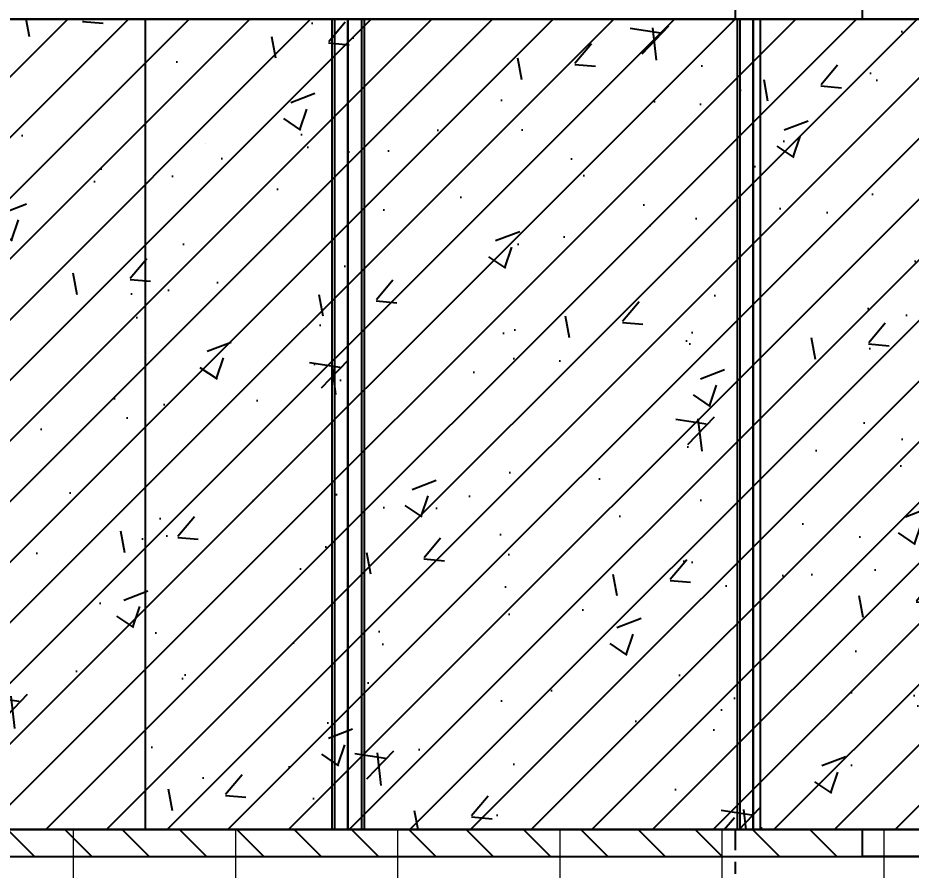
# Model space of a CAD drawing. Header units: millimetres. Extents: x -4391136 to -1798569, y -886572 to -291056.
# Drawn here: x -2116816 to -2113510, y -393691 to -390535 of the extents above; entities that cross this region are included whole.
import ezdxf
from ezdxf.enums import TextEntityAlignment as Align

# ---------------------------------------------------------------- set-up
doc = ezdxf.new("R2010")
doc.units = ezdxf.units.MM
for name, pattern in [('CENTER', [50.8, 31.75, -6.35, 6.35, -6.35]), ('TA_GL_000.70000', [1.925, 0.7, -0.175, 0.175, -0.175, 0.7]), ('Xref-LOUVER-E1-E4$0$HIDDEN2', [4.7625, 3.175, -1.5875])]:
    doc.linetypes.add(name, pattern=pattern)
doc.layers.get('Defpoints').update_dxf_attribs({"color": 250})
for name, color, linetype in [('000 - 0_SYM_DWG_GRID-BUBBLE_MAIN_COLOR_1', 1, 'Continuous'), ('000 - 0_SYM_DWG_GRIDLINE_MAIN_COLOR_251', 251, 'Continuous'), ('000 - CONCRETE_COL_HATCH_', 251, 'Continuous'), ('000 - CONCRETE_PRECAST_MAIN_COLOR_1', 1, 'Continuous'), ('000 - CONCRETE_PRECAST_WIPEOUT_', 250, 'Continuous'), ('000 - CONCRETE_WALL_MAIN_COLOR_1', 1, 'Continuous'), ('000 - GRID', 251, 'CENTER'), ('_PP-Dim', 1, 'Continuous'), ('Xref-E1-E4$0$E2_Ent2-CRD$0$_Col', 253, 'Continuous'), ('Xref-E1-E4$0$E2_Ent2-CRD$0$_Hatch', 253, 'Continuous'), ('Xref-E1-E4$0$E2_Ent2-CRD$0$_PPBS3', 253, 'Continuous'), ('Xref-E1-E4$0$E2_Ent2-CRD$0$_Sec-Wall', 253, 'Continuous'), ('Xref-E1-E4$0$E2_Ent2-CRD$0$A-200-M_WALL_EXT', 253, 'Continuous'), ('Xref-LOUVER-E1-E4$0$_PRECAST', 32, 'Xref-LOUVER-E1-E4$0$HIDDEN2')]:
    doc.layers.add(name, color=color, linetype=linetype)
doc.styles.add('Arial', font='arial.ttf', dxfattribs={"height": 1500})
doc.styles.add('TA', font='', dxfattribs={"height": 4.5})
doc.styles.add('Xref-E1-E4$0$E2_Ent2-CRD$0$Arial', font='arial.ttf', dxfattribs={"height": 300})
doc.styles.get('TA').set_extended_font_data('Cordia New')
pattern_1 = [(135, (-97966.48, -101250), (-106.06602, -106.06602), [])]

# ---------------------------------------------------------------- blocks, each defined once
blk = doc.blocks.new('W-1-PP17-ENT2_REV00_20260527-020919_ELEVATION_2_ST')
at = {"layer": 'Xref-E1-E4$0$E2_Ent2-CRD$0$_Hatch', "lineweight": -3}
h = blk.add_hatch(dxfattribs=at)
h.set_pattern_fill('FP_5', color=256, style=0, pattern_type=2)
h.set_pattern_definition(pattern_1)
h.paths.add_polyline_path([(-10750, 102190), (-10750, 103500), (-13135, 103500), (-13135, 102190)])
h.paths.add_polyline_path([(-8300, 102190), (-8300, 103500), (-10150, 103500), (-10150, 102190)])
h.paths.add_polyline_path([(-5700, 102190), (-5700, 103500), (-7800, 103500), (-7800, 102190)])
h.paths.add_polyline_path([(-5200, 103500), (-5200, 102190), (470, 102190), (470, 103500)])
h = blk.add_hatch(dxfattribs=at)
h.set_pattern_fill('FP_5', color=256, style=0, pattern_type=2)
h.set_pattern_definition(pattern_1)
h.paths.add_polyline_path([(-10750, 102190), (-10750, 103500), (-13085, 103500), (-13085, 102190)])
h.paths.add_polyline_path([(-8300, 102190), (-8300, 103500), (-10150, 103500), (-10150, 102190)])
h.paths.add_polyline_path([(-5700, 102190), (-5700, 103500), (-7800, 103500), (-7800, 102190)])
h.paths.add_polyline_path([(-5200, 103500), (-5200, 102190), (470, 102190), (470, 103500)])
at = {"layer": '_PP-Dim'}
blk.add_line((-5200, 103500), (470, 103500), dxfattribs=at)
at = {"layer": 'Xref-E1-E4$0$E2_Ent2-CRD$0$_Col'}
blk.add_lwpolyline([(970, 114740), (970, 102190), (470, 102190), (470, 114740)], dxfattribs=at)
at = {"layer": 'Xref-E1-E4$0$E2_Ent2-CRD$0$_PPBS3', "lineweight": -3}
for p, q in [((-5200, 105090), (470, 105090)), ((-5200, 104690), (470, 104690))]:
    blk.add_line(p, q, dxfattribs=at)
at = {"layer": 'Xref-E1-E4$0$E2_Ent2-CRD$0$_Sec-Wall'}
blk.add_line((-5200, 103500), (470, 103500), dxfattribs=at)
at = {"layer": 'Xref-E1-E4$0$E2_Ent2-CRD$0$A-200-M_WALL_EXT', "lineweight": -3}
for p, q in [((470, 102190), (470, 103500)), ((-22025, 102190), (970, 102190))]:
    blk.add_line(p, q, dxfattribs=at)
at = {"layer": 'Xref-LOUVER-E1-E4$0$_PRECAST'}
blk.add_line((-13435, 105290), (1169, 105290), dxfattribs=at)
for points in [[(1169, 102290), (-5935, 102290), (-5935, 111215)], [(-1435, 105290), (-1435, 102290)], [(65, 105290), (65, 102290)]]:
    blk.add_lwpolyline(points, dxfattribs=at)
at = {"layer": 'Defpoints', "lineweight": -3, "style": 'Xref-E1-E4$0$E2_Ent2-CRD$0$Arial'}
blk.add_text('PPBS1', height=150, dxfattribs=at).set_placement((-2275.6, 104875.2), align=Align.MIDDLE_CENTER)
blk = doc.blocks.new('*U1512')
at = {"layer": '000 - 0_SYM_DWG_GRIDLINE_MAIN_COLOR_251', "color": 0, "linetype": 'ByBlock', "ltscale": 5}
blk.add_line((20, 0), (-354.517, 0), dxfattribs=at)
at = {"style": 'TA', "flags": 1}
blk.add_attdef('LOCATION', (6, -6), '', height=4.5, rotation=270, dxfattribs=at)
at = {"layer": '000 - 0_SYM_DWG_GRID-BUBBLE_MAIN_COLOR_1', "style": 'Arial'}
blk.add_attdef('GRID-HEAD', text='', height=4, rotation=90, dxfattribs=at).set_placement((63.75, 0), align=Align.MIDDLE_CENTER)
blk = doc.blocks.new('W-1-PP17-ENT2_REV00_20260527-020919_ELEVATION_2_DIMS')
at = {"layer": '000 - GRID', "linetype": 'TA_GL_000.70000', "xscale": 50.00000000000038, "yscale": 50.00000000000038, "zscale": 50.00000000000038, "rotation": 270}
blk.add_blockref('*U1512', (0, 101070), dxfattribs=at)
blk = doc.blocks.new('W-1-PP17-ENT2_REV00_20260527-020919_ELEVATION_2_PRECAST')
blk.add_wipeout([(8840, -3000), (23444, -3000), (23444, 0), (17840, 0), (17840, 5925), (11840, 5925), (11840, 0), (8840, 0)]).dxf.layer = '000 - CONCRETE_PRECAST_WIPEOUT_'
at = {"layer": '000 - CONCRETE_COL_HATCH_'}
h = blk.add_hatch(dxfattribs=at)
h.set_pattern_fill('ANSI31', color=256)
h.set_pattern_definition([(45, (-112882316.63, -18304642.85), (-112.25320151, 112.25320151), [])])
h.paths.add_polyline_path([(8840, -3000), (23444, -3000), (23444, 0), (17840, 0), (17840, 5925), (11840, 5925), (11840, 0), (8840, 0)])
h = blk.add_hatch(dxfattribs=at)
h.set_pattern_fill('AR-CONC', color=256, scale=0.1)
h.set_pattern_definition([(50, (-112882316.6, -18304642.85), (910.923345, -79.6954277), [95.25, -1047.75]), (355, (-112882316.6, -18304642.85), (-176.217107, 955.284226), [76.2, -838.202921]), (100.4514447, (-112882240.7, -18304649.5), (734.7062355, 875.5887596), [80.950044, -890.451223]), (46.1842, (-112882316.6, -18304388.9), (1355.395204, -210.21164), [142.875, -1571.625]), (96.6355576, (-112882203.7, -18304406.4), (1187.02067, 1237.130623), [121.425116, -1335.67804]), (351.1841512, (-112882316.6, -18304388.9), (1187.02067, 1237.130623), [114.299835, -1257.29866]), (21, (-112882189.6, -18304452.35), (758.0719563, -511.325991), [95.25, -1047.75]), (326, (-112882189.6, -18304452.35), (309.010142, 920.9398306), [76.2, -838.2]), (71.451445, (-112882126.5, -18304495), (1067.0820964, 409.6138444), [80.950044, -890.449688]), (37.5, (-112882316.63, -18304642.85), (15.44301625, 422.7751944), [0, -828.04, 0, -850.9, 0, -841.375]), (7.5, (-112882316.63, -18304642.85), (334.0983126, 500.9028741), [0, -485.14, 0, -808.99, 0, -320.675]), (327.5, (-112882599.84, -18304642.85), (677.9529758, -28.64372), [0, -317.5, 0, -990.6, 0, -1314.45]), (317.5, (-112882726.84, -18304642.85), (740.645907, 127.1324552), [0, -412.75, 0, -657.86, 0, -933.45])])
h.paths.add_polyline_path([(8840, -3000), (23444, -3000), (23444, 0), (17840, 0), (17840, 5925), (11840, 5925), (11840, 0), (8840, 0)])
at = {"layer": '000 - CONCRETE_PRECAST_MAIN_COLOR_1'}
for p, q in [((8840, 0), (23444, 0)), ((20840, 0), (20840, -3000)), ((22340, 0), (22340, -3000))]:
    blk.add_line(p, q, dxfattribs=at)
blk.add_lwpolyline([(8840, -3000), (23444, -3000), (23444, 0), (17840, 0), (17840, 5925), (11840, 5925), (11840, 0), (8840, 0), (8840, -3000)], close=True, dxfattribs=at)
blk = doc.blocks.new('DPA_Curved type B - Curved Type B-V42-ENTRANCE 2 - ENLARGE ELEVATION 2')
at = {"layer": '000 - CONCRETE_PRECAST_MAIN_COLOR_1'}
for p, q in [((-498083.4, 105290), (-499583.4, 105290)), ((-499583.4, 105290), (-499533.4, 105290)), ((-499583.4, 102290), (-499583.4, 105290)), ((-499583.4, 105290), (-499583.4, 102290)), ((-499533.4, 105290), (-499523.4, 105290)), ((-499533.4, 105290), (-499533.4, 102290)), ((-499533.4, 105290), (-499533.4, 102290)), ((-499523.4, 105290), (-498833.4, 105290)), ((-499523.4, 105290), (-499523.4, 102290)), ((-498833.4, 105290), (-498143.4, 105290)), ((-498833.4, 105290), (-498833.4, 102290)), ((-498143.4, 105290), (-498133.4, 105290)), ((-498143.4, 105290), (-498143.4, 102290)), ((-498133.4, 105290), (-498083.4, 105290)), ((-498133.4, 105290), (-498133.4, 102290)), ((-498133.4, 105290), (-498133.4, 102290)), ((-498083.4, 102290), (-498083.4, 105290)), ((-498083.4, 105290), (-498083.4, 102290)), ((-499533.4, 102290), (-499583.4, 102290)), ((-499583.4, 102290), (-498083.4, 102290)), ((-499523.4, 102290), (-499533.4, 102290)), ((-498833.4, 102290), (-499523.4, 102290)), ((-498143.4, 102290), (-498833.4, 102290)), ((-498133.4, 102290), (-498143.4, 102290)), ((-498083.4, 102290), (-498133.4, 102290))]:
    blk.add_line(p, q, dxfattribs=at)
blk = doc.blocks.new('DPA_Curved type A - Curved Type A-31239846-ENTRANCE 2 - ENLARGE ELEVATION 2')
at = {"layer": '000 - CONCRETE_PRECAST_MAIN_COLOR_1'}
for p, q in [((-507083.4, 108290), (-507033.4, 108290)), ((-505583.4, 108290), (-507083.4, 108290)), ((-507083.4, 105290), (-507083.4, 108290)), ((-507083.4, 108290), (-507083.4, 105290)), ((-507033.4, 108290), (-507023.4, 108290)), ((-507033.4, 108290), (-507033.4, 105290)), ((-507033.4, 108290), (-507033.4, 105290)), ((-507023.4, 108290), (-505643.4, 108290)), ((-507023.4, 108290), (-507023.4, 105290)), ((-505643.4, 108290), (-505633.4, 108290)), ((-505643.4, 108290), (-505643.4, 105290)), ((-505633.4, 108290), (-505583.4, 108290)), ((-505633.4, 108290), (-505633.4, 105290)), ((-505633.4, 108290), (-505633.4, 105290)), ((-505583.4, 108290), (-505583.4, 105290)), ((-505583.4, 108290), (-505583.4, 105290)), ((-507083.4, 105290), (-505583.4, 105290)), ((-507033.4, 105290), (-507083.4, 105290)), ((-507023.4, 105290), (-507033.4, 105290)), ((-505643.4, 105290), (-507023.4, 105290)), ((-505633.4, 105290), (-505643.4, 105290)), ((-505583.4, 105290), (-505633.4, 105290))]:
    blk.add_line(p, q, dxfattribs=at)
blk = doc.blocks.new('DPA_Flat type A - Flat Type A-34221550-ENTRANCE 2 - ENLARGE ELEVATION 2')
at = {"layer": '000 - CONCRETE_WALL_MAIN_COLOR_1'}
for p, q in [((-495478.9, 105290), (-496583.4, 105290)), ((-496583.4, 105290), (-496558.4, 105290)), ((-496583.4, 102290), (-496583.4, 105290)), ((-496583.4, 105290), (-496583.4, 102290)), ((-496558.4, 105290), (-495503.9, 105290)), ((-496558.4, 105290), (-496558.4, 102290)), ((-495503.9, 105290), (-495478.9, 105290)), ((-495503.9, 102290), (-495503.9, 105290)), ((-495478.9, 102290), (-495478.9, 105290)), ((-495478.9, 105290), (-495478.9, 102290)), ((-496558.4, 102290), (-496583.4, 102290)), ((-496583.4, 102290), (-495478.9, 102290)), ((-495503.9, 102290), (-496558.4, 102290)), ((-495478.9, 102290), (-495503.9, 102290))]:
    blk.add_line(p, q, dxfattribs=at)
blk = doc.blocks.new('A$C3de08056')
at = {"layer": '000 - CONCRETE_WALL_MAIN_COLOR_1', "lineweight": 9}
h = blk.add_hatch(dxfattribs=at)
h.set_pattern_fill('FP_5', color=256, style=0, pattern_type=2)
h.set_pattern_definition([(90, (-5209.9, -3900), (-600, 4e-14), [])])
h.paths.add_polyline_path([(-28499.9, -4200), (-5104.9, -4200), (-5104.9, -3900), (-28499.9, -3900), (-28499.9, -4130.1)])
at = {"layer": '000 - CONCRETE_WALL_MAIN_COLOR_1'}
blk.add_line((-5104.9, -3900), (-28499.9, -3900), dxfattribs=at)
at = {"layer": '000 - CONCRETE_PRECAST_MAIN_COLOR_1'}
for name, p in [('DPA_Curved type B - Curved Type B-V42-ENTRANCE 2 - ENLARGE ELEVATION 2', (490474, -106190)), ('DPA_Curved type A - Curved Type A-31239846-ENTRANCE 2 - ENLARGE ELEVATION 2', (499474, -109190))]:
    blk.add_blockref(name, p, dxfattribs=at)
at = {"layer": '000 - CONCRETE_WALL_MAIN_COLOR_1'}
blk.add_blockref('DPA_Flat type A - Flat Type A-34221550-ENTRANCE 2 - ENLARGE ELEVATION 2', (490474, -106190), dxfattribs=at)
blk = doc.blocks.new('W-1-PP17-ENT2_REV00_20260527-020919_ELEVATION_2_EX')
blk.add_blockref('A$C3de08056', (6174.9, 106190))

msp = doc.modelspace()

# ---------------------------------------------------------------- block references
msp.add_blockref('W-1-PP17-ENT2_REV00_20260527-020919_ELEVATION_2_DIMS', (-2114159.8, -495830.4))
at = {"layer": '_PP-Dim'}
msp.add_blockref('W-1-PP17-ENT2_REV00_20260527-020919_ELEVATION_2_ST', (-2114159.8, -495830.4), dxfattribs=at)

# ---------------------------------------------------------------- next in the draw order: block references
msp.add_blockref('W-1-PP17-ENT2_REV00_20260527-020919_ELEVATION_2_PRECAST', (-2136434.8, -390540.4))

# ---------------------------------------------------------------- next in the draw order: block references
msp.add_blockref('W-1-PP17-ENT2_REV00_20260527-020919_ELEVATION_2_EX', (-2114159.8, -495830.4))

doc.saveas('drawing.dxf')
